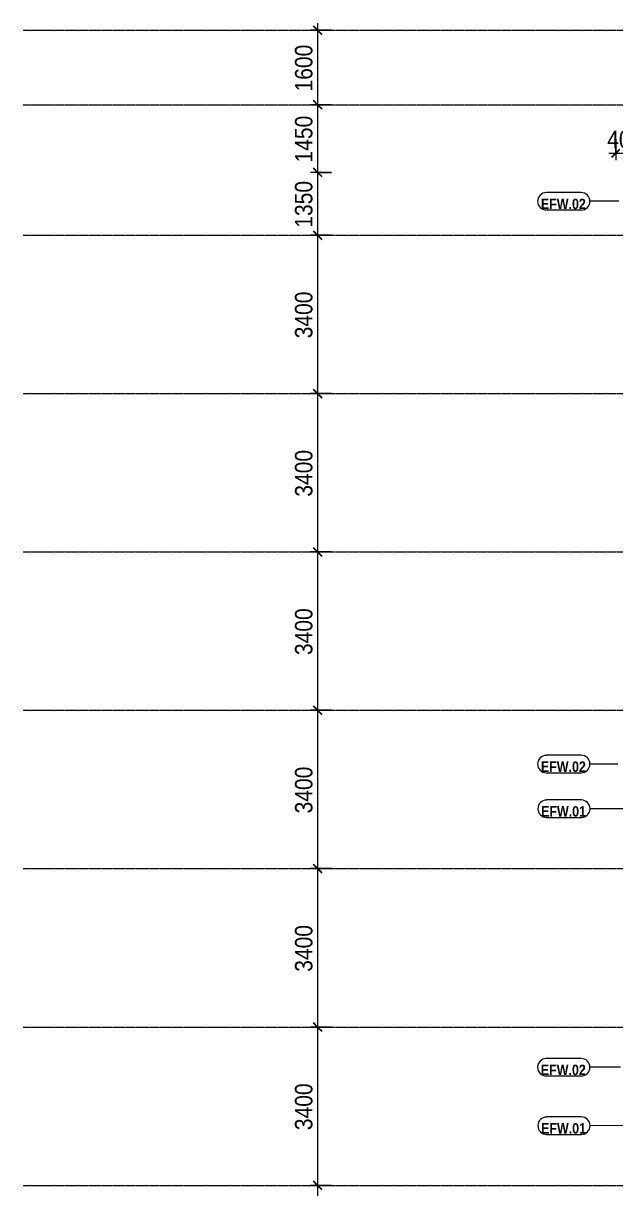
# Model space of a CAD drawing. Header units: millimetres. Extents: x 1240 to 198004, y -7796 to 35300.
# Drawn here: x 104944 to 117641, y 8950 to 33950 of the extents above; entities that cross this region are included whole.
import ezdxf

# ---------------------------------------------------------------- set-up
doc = ezdxf.new("R2010")
doc.units = ezdxf.units.MM
doc.linetypes.add('Centre', pattern=[31.75, 6.35, -4.7625, 15.875, -4.7625])
for name, color, linetype, lineweight in [('A-ANNO-DIMS', 211, 'Continuous', 9), ('A-ANNO-DIMS-150', 211, 'Continuous', 9), ('A-FLOR-LEVL-2', 51, 'Centre', 9), ('A-WALL-IDEN', 211, 'Continuous', 9)]:
    doc.layers.add(name, color=color, linetype=linetype, lineweight=lineweight)
doc.styles.add('Arial_B', font='arialbd.ttf', dxfattribs={"width": 0.85, "height": 225})
doc.styles.add('UTM Avo', font='', dxfattribs={"width": 0.9, "height": 375})
doc.styles.get('UTM Avo').set_extended_font_data('UTM Avo')
doc.dimstyles.new('1_Dim_chi_tiet_2_5', dxfattribs={"dimscale": 304.8, "dimtxt": 374.737856, "dimasz": 0.590551, "dimexe": 0.492126, "dimexo": 0.0625, "dimgap": 0.049213, "dimtad": 1, "dimdec": 0, "dimrnd": 5, "dimzin": 0, "dimdsep": 46, "dimtxsty": 'UTM Avo', "dimblk1": 'OBLIQUE', "dimblk2": 'OBLIQUE', "dimsah": 1, "dimcen": 0.09, "dimdle": 0.492126, "dimazin": 0, "dimtfac": 1, "dimtdec": 4, "dimtix": 1, "dimtmove": 0, "dimatfit": 3, "dimfxl": 0.984252, "dimfxlon": 1, "dimtvp": 1, "dimtolj": 1, "dimtzin": 0, "dimarcsym": 2})

# ---------------------------------------------------------------- blocks, each defined once
blk = doc.blocks.new('CTL_WALL TAG NO MARK - 10-2062273-TKCS_MẶT ĐỨNG NỘI KHU 2')
at = {"layer": 'A-WALL-IDEN'}
for p, q in [((-22190, 10738), (-22938, 10738)), ((-22938, 10363), (-22190, 10363))]:
    blk.add_line(p, q, dxfattribs=at)
for centre, radius, start, end in [((-22938, 10550), 187, 90, 270), ((-22190, 10550), 188, 270, 90)]:
    blk.add_arc(centre, radius, start, end, dxfattribs=at)
blk = doc.blocks.new('DIMBLOCK80-TKCS_MẶT ĐỨNG NỘI KHU 2')
at = {"layer": 'A-ANNO-DIMS-150'}
for p, q in [((111563, 33800), (111113, 33800)), ((111263, 33950), (111263, 32200)), ((111263, 33800), (111563, 33800)), ((111563, 32200), (111113, 32200)), ((111263, 32200), (111563, 32200))]:
    blk.add_line(p, q, dxfattribs=at)
at = {"layer": 'A-ANNO-DIMS-150', "lineweight": 25}
for p, q in [((111263, 33800), (111173, 33890)), ((111263, 33800), (111353, 33710)), ((111263, 32200), (111173, 32290)), ((111263, 32200), (111353, 32110))]:
    blk.add_line(p, q, dxfattribs=at)
at = {"layer": 'A-ANNO-DIMS-150', "color": 0, "insert": (110776, 32486), "char_height": 375, "width": 1232.47, "attachment_point": 1, "rotation": 90, "line_spacing_factor": 1.110334, "style": 'UTM Avo'}
blk.add_mtext('1600', dxfattribs=at)
blk = doc.blocks.new('_Oblique')
at = {"color": 0, "linetype": 'ByBlock', "lineweight": -2}
blk.add_line((-0.5, -0.5), (0.5, 0.5), dxfattribs=at)
blk = doc.blocks.new('DIMBLOCK81-TKCS_MẶT ĐỨNG NỘI KHU 2')
at = {"layer": 'A-ANNO-DIMS-150', "lineweight": 25}
for p, q in [((111263, 32200), (111173, 32290)), ((111263, 32200), (111353, 32110)), ((111263, 30750), (111173, 30840)), ((111263, 30750), (111353, 30660))]:
    blk.add_line(p, q, dxfattribs=at)
at = {"layer": 'A-ANNO-DIMS-150'}
for p, q in [((111563, 32200), (111113, 32200)), ((111263, 32200), (111263, 30750)), ((111263, 32200), (111563, 32200)), ((111563, 30750), (111113, 30750)), ((111263, 30750), (111563, 30750))]:
    blk.add_line(p, q, dxfattribs=at)
at = {"layer": 'A-ANNO-DIMS-150', "color": 0, "insert": (110776, 30961), "char_height": 375, "width": 1232.47, "attachment_point": 1, "rotation": 90, "line_spacing_factor": 1.110334, "style": 'UTM Avo'}
blk.add_mtext('1450', dxfattribs=at)
blk = doc.blocks.new('DIMBLOCK82-TKCS_MẶT ĐỨNG NỘI KHU 2')
at = {"layer": 'A-ANNO-DIMS-150', "lineweight": 25}
for p, q in [((111263, 30750), (111173, 30840)), ((111263, 30750), (111353, 30660)), ((111263, 29400), (111173, 29490)), ((111263, 29400), (111353, 29310))]:
    blk.add_line(p, q, dxfattribs=at)
at = {"layer": 'A-ANNO-DIMS-150'}
for p, q in [((111563, 30750), (111113, 30750)), ((111263, 30750), (111263, 29400)), ((111263, 30750), (111563, 30750)), ((111563, 29400), (111113, 29400)), ((111263, 29400), (111563, 29400))]:
    blk.add_line(p, q, dxfattribs=at)
at = {"layer": 'A-ANNO-DIMS-150', "color": 0, "insert": (110776, 29561), "char_height": 375, "width": 1232.47, "attachment_point": 1, "rotation": 90, "line_spacing_factor": 1.110334, "style": 'UTM Avo'}
blk.add_mtext('1350', dxfattribs=at)
blk = doc.blocks.new('DIMBLOCK83-TKCS_MẶT ĐỨNG NỘI KHU 2')
at = {"layer": 'A-ANNO-DIMS-150'}
for p, q in [((111563, 29400), (111113, 29400)), ((111263, 29400), (111263, 26000)), ((111263, 29400), (111563, 29400)), ((111563, 26000), (111113, 26000)), ((111263, 26000), (111563, 26000))]:
    blk.add_line(p, q, dxfattribs=at)
at = {"layer": 'A-ANNO-DIMS-150', "lineweight": 25}
for p, q in [((111263, 29400), (111173, 29490)), ((111263, 29400), (111353, 29310)), ((111263, 26000), (111173, 26090)), ((111263, 26000), (111353, 25910))]:
    blk.add_line(p, q, dxfattribs=at)
at = {"layer": 'A-ANNO-DIMS-150', "color": 0, "insert": (110776, 27186), "char_height": 375, "width": 1232.47, "attachment_point": 1, "rotation": 90, "line_spacing_factor": 1.110334, "style": 'UTM Avo'}
blk.add_mtext('3400', dxfattribs=at)
blk = doc.blocks.new('DIMBLOCK84-TKCS_MẶT ĐỨNG NỘI KHU 2')
at = {"layer": 'A-ANNO-DIMS-150'}
for p, q in [((111563, 26000), (111113, 26000)), ((111263, 26000), (111263, 22600)), ((111263, 26000), (111563, 26000)), ((111563, 22600), (111113, 22600)), ((111263, 22600), (111563, 22600))]:
    blk.add_line(p, q, dxfattribs=at)
at = {"layer": 'A-ANNO-DIMS-150', "lineweight": 25}
for p, q in [((111263, 26000), (111173, 26090)), ((111263, 26000), (111353, 25910)), ((111263, 22600), (111173, 22690)), ((111263, 22600), (111353, 22510))]:
    blk.add_line(p, q, dxfattribs=at)
at = {"layer": 'A-ANNO-DIMS-150', "color": 0, "insert": (110776, 23786), "char_height": 375, "width": 1232.47, "attachment_point": 1, "rotation": 90, "line_spacing_factor": 1.110334, "style": 'UTM Avo'}
blk.add_mtext('3400', dxfattribs=at)
blk = doc.blocks.new('DIMBLOCK85-TKCS_MẶT ĐỨNG NỘI KHU 2')
at = {"layer": 'A-ANNO-DIMS-150'}
for p, q in [((111563, 22600), (111113, 22600)), ((111263, 22600), (111263, 19200)), ((111263, 22600), (111563, 22600)), ((111563, 19200), (111113, 19200)), ((111263, 19200), (111563, 19200))]:
    blk.add_line(p, q, dxfattribs=at)
at = {"layer": 'A-ANNO-DIMS-150', "lineweight": 25}
for p, q in [((111263, 22600), (111173, 22690)), ((111263, 22600), (111353, 22510)), ((111263, 19200), (111173, 19290)), ((111263, 19200), (111353, 19110))]:
    blk.add_line(p, q, dxfattribs=at)
at = {"layer": 'A-ANNO-DIMS-150', "color": 0, "insert": (110776, 20386), "char_height": 375, "width": 1232.47, "attachment_point": 1, "rotation": 90, "line_spacing_factor": 1.110334, "style": 'UTM Avo'}
blk.add_mtext('3400', dxfattribs=at)
blk = doc.blocks.new('DIMBLOCK86-TKCS_MẶT ĐỨNG NỘI KHU 2')
at = {"layer": 'A-ANNO-DIMS-150', "lineweight": 25}
for p, q in [((111263, 19200), (111173, 19290)), ((111263, 19200), (111353, 19110)), ((111263, 15800), (111173, 15890)), ((111263, 15800), (111353, 15710))]:
    blk.add_line(p, q, dxfattribs=at)
at = {"layer": 'A-ANNO-DIMS-150'}
for p, q in [((111563, 19200), (111113, 19200)), ((111263, 19200), (111263, 15800)), ((111263, 19200), (111563, 19200)), ((111563, 15800), (111113, 15800)), ((111263, 15800), (111563, 15800))]:
    blk.add_line(p, q, dxfattribs=at)
at = {"layer": 'A-ANNO-DIMS-150', "color": 0, "insert": (110776, 16986), "char_height": 375, "width": 1232.47, "attachment_point": 1, "rotation": 90, "line_spacing_factor": 1.110334, "style": 'UTM Avo'}
blk.add_mtext('3400', dxfattribs=at)
blk = doc.blocks.new('DIMBLOCK87-TKCS_MẶT ĐỨNG NỘI KHU 2')
at = {"layer": 'A-ANNO-DIMS-150'}
for p, q in [((111563, 15800), (111113, 15800)), ((111263, 15800), (111263, 12400)), ((111263, 15800), (111563, 15800)), ((111563, 12400), (111113, 12400)), ((111263, 12400), (111563, 12400))]:
    blk.add_line(p, q, dxfattribs=at)
at = {"layer": 'A-ANNO-DIMS-150', "lineweight": 25}
for p, q in [((111263, 15800), (111173, 15890)), ((111263, 15800), (111353, 15710)), ((111263, 12400), (111173, 12490)), ((111263, 12400), (111353, 12310))]:
    blk.add_line(p, q, dxfattribs=at)
at = {"layer": 'A-ANNO-DIMS-150', "color": 0, "insert": (110776, 13586), "char_height": 375, "width": 1232.47, "attachment_point": 1, "rotation": 90, "line_spacing_factor": 1.110334, "style": 'UTM Avo'}
blk.add_mtext('3400', dxfattribs=at)
blk = doc.blocks.new('DIMBLOCK88-TKCS_MẶT ĐỨNG NỘI KHU 2')
at = {"layer": 'A-ANNO-DIMS-150'}
for p, q in [((111563, 12400), (111113, 12400)), ((111263, 12400), (111263, 9000)), ((111263, 12400), (111563, 12400)), ((111563, 9000), (111113, 9000)), ((111263, 9000), (111563, 9000))]:
    blk.add_line(p, q, dxfattribs=at)
at = {"layer": 'A-ANNO-DIMS-150', "lineweight": 25}
for p, q in [((111263, 12400), (111173, 12490)), ((111263, 12400), (111353, 12310)), ((111263, 9000), (111173, 9090)), ((111263, 9000), (111353, 8910))]:
    blk.add_line(p, q, dxfattribs=at)
at = {"layer": 'A-ANNO-DIMS-150', "color": 0, "insert": (110776, 10186), "char_height": 375, "width": 1232.47, "attachment_point": 1, "rotation": 90, "line_spacing_factor": 1.110334, "style": 'UTM Avo'}
blk.add_mtext('3400', dxfattribs=at)
blk = doc.blocks.new('DIMBLOCK89-TKCS_MẶT ĐỨNG NỘI KHU 2')
at = {"layer": 'A-ANNO-DIMS-150', "lineweight": 25}
for p, q in [((111263, 9000), (111173, 9090)), ((111263, 9000), (111353, 8910)), ((111263, 5600), (111173, 5690)), ((111263, 5600), (111353, 5510))]:
    blk.add_line(p, q, dxfattribs=at)
at = {"layer": 'A-ANNO-DIMS-150'}
for p, q in [((111563, 9000), (111113, 9000)), ((111263, 9000), (111263, 5600)), ((111263, 9000), (111563, 9000)), ((111563, 5600), (111113, 5600)), ((111263, 5600), (111563, 5600))]:
    blk.add_line(p, q, dxfattribs=at)
at = {"layer": 'A-ANNO-DIMS-150', "color": 0, "insert": (110776, 6786), "char_height": 375, "width": 1232.47, "attachment_point": 1, "rotation": 90, "line_spacing_factor": 1.110334, "style": 'UTM Avo'}
blk.add_mtext('3400', dxfattribs=at)
blk = doc.blocks.new('DIMBLOCK109-TKCS_MẶT ĐỨNG NỘI KHU 2')
at = {"layer": 'A-ANNO-DIMS-150'}
for p, q in [((117664, 31459), (117664, 31009)), ((117664, 31159), (117664, 31459)), ((118064, 31459), (118064, 31009)), ((118064, 31159), (118064, 31459)), ((117514, 31159), (118214, 31159))]:
    blk.add_line(p, q, dxfattribs=at)
at = {"layer": 'A-ANNO-DIMS-150', "lineweight": 25}
for p, q in [((117664, 31159), (117574, 31069)), ((117664, 31159), (117754, 31249)), ((118064, 31159), (117974, 31069)), ((118064, 31159), (118154, 31249))]:
    blk.add_line(p, q, dxfattribs=at)
at = {"layer": 'A-ANNO-DIMS-150', "color": 0, "insert": (117479, 31646), "char_height": 375, "width": 924.35, "attachment_point": 1, "line_spacing_factor": 1.110334, "style": 'UTM Avo'}
blk.add_mtext('400', dxfattribs=at)

msp = doc.modelspace()

# ---------------------------------------------------------------- linework, layer by layer
at = {"layer": 'A-FLOR-LEVL-2'}
for p, q in [((104944.5, 33800), (194512.3, 33800)), ((104944.5, 32200), (194512.3, 32200)), ((104944.5, 29400), (194512.3, 29400)), ((104944.5, 26000), (194512.3, 26000)), ((104944.5, 22600), (194512.3, 22600)), ((104944.5, 19200), (194512.3, 19200)), ((104944.5, 15800), (194512.3, 15800)), ((104944.5, 12400), (194512.3, 12400)), ((104944.5, 9000), (194512.3, 9000))]:
    msp.add_line(p, q, dxfattribs=at)
at = {"layer": 'A-WALL-IDEN'}
for p, q in [((117726.9, 30130.2), (117109, 30128.7)), ((117707.1, 18045.7), (117109, 18045.7)), ((118236.4, 17086.3), (117112.9, 17086.3)), ((117768.5, 11537.6), (117107.9, 11536.1)), ((118182.3, 10282.2), (117112.9, 10280.7))]:
    msp.add_line(p, q, dxfattribs=at)

# ---------------------------------------------------------------- block references
for p in [(139111.4, 19578.7), (139111.4, 7495.7), (139115.3, 6536.3), (139110.3, 986.1), (139115.3, -269.3)]:
    msp.add_blockref('CTL_WALL TAG NO MARK - 10-2062273-TKCS_MẶT ĐỨNG NỘI KHU 2', p, dxfattribs=at)

# ---------------------------------------------------------------- texts
at = {"layer": 'A-WALL-IDEN', "char_height": 225, "width": 995.775, "attachment_point": 5, "line_spacing_factor": 0.936439, "style": 'Arial_B'}
for s, insert in [('\\pt6.37425,12.75075,19.125,25.49925,31.87575,38.25,44.62425,51.00075,57.375,63.74925,70.12575,76.5,82.87425,89.25075,95.625,101.99925,108.37575,114.75,121.12425,127.50075,133.875,140.24925,146.62575,153,159.37425,165.75075,172.125,178.49925,184.87575,191.25,197.62425,204.00075;EFW.02', (116538.3, 30070.6)), ('\\pt6.37425,12.75075,19.125,25.49925,31.87575,38.25,44.62425,51.00075,57.375,63.74925,70.12575,76.5,82.87425,89.25075,95.625,101.99925,108.37575,114.75,121.12425,127.50075,133.875,140.24925,146.62575,153,159.37425,165.75075,172.125,178.49925,184.87575,191.25,197.62425,204.00075;EFW.02', (116538.3, 17987.6)), ('\\pt6.37425,12.75075,19.125,25.49925,31.87575,38.25,44.62425,51.00075,57.375,63.74925,70.12575,76.5,82.87425,89.25075,95.625,101.99925,108.37575,114.75,121.12425,127.50075,133.875,140.24925,146.62575,153,159.37425,165.75075,172.125,178.49925,184.87575,191.25,197.62425,204.00075;EFW.01', (116542.3, 17028.3)), ('\\pt6.37425,12.75075,19.125,25.49925,31.87575,38.25,44.62425,51.00075,57.375,63.74925,70.12575,76.5,82.87425,89.25075,95.625,101.99925,108.37575,114.75,121.12425,127.50075,133.875,140.24925,146.62575,153,159.37425,165.75075,172.125,178.49925,184.87575,191.25,197.62425,204.00075;EFW.02', (116537.3, 11478.1)), ('\\pt6.37425,12.75075,19.125,25.49925,31.87575,38.25,44.62425,51.00075,57.375,63.74925,70.12575,76.5,82.87425,89.25075,95.625,101.99925,108.37575,114.75,121.12425,127.50075,133.875,140.24925,146.62575,153,159.37425,165.75075,172.125,178.49925,184.87575,191.25,197.62425,204.00075;EFW.01', (116542.3, 10222.7))]:
    msp.add_mtext(s, dxfattribs=dict(at, insert=insert))

# ---------------------------------------------------------------- dimensions: what is measured, and where the dimension line sits
at = {"layer": 'A-ANNO-DIMS'}
for base, p1, p2, override, picture, middle in [((111263.4, 32200), (111563.4, 33800), (111563.4, 32200), {"dimpost": '<>', "dimfxl": 1600}, 'DIMBLOCK80-TKCS_MẶT ĐỨNG NỘI KHU 2', (111054.4, 33000)), ((111263.4, 30750), (111563.4, 32200), (111563.4, 30750), {"dimpost": '<>', "dimfxl": 1450}, 'DIMBLOCK81-TKCS_MẶT ĐỨNG NỘI KHU 2', (111054.4, 31475)), ((111263.4, 29400), (111563.4, 30750), (111563.4, 29400), {"dimpost": '<>', "dimfxl": 1350}, 'DIMBLOCK82-TKCS_MẶT ĐỨNG NỘI KHU 2', (111054.4, 30075)), ((111263.4, 26000), (111563.4, 29400), (111563.4, 26000), {"dimpost": '<>', "dimfxl": 3400}, 'DIMBLOCK83-TKCS_MẶT ĐỨNG NỘI KHU 2', (111054.4, 27700)), ((111263.4, 22600), (111563.4, 26000), (111563.4, 22600), {"dimpost": '<>', "dimfxl": 3400}, 'DIMBLOCK84-TKCS_MẶT ĐỨNG NỘI KHU 2', (111054.4, 24300)), ((111263.4, 19200), (111563.4, 22600), (111563.4, 19200), {"dimpost": '<>', "dimfxl": 3400}, 'DIMBLOCK85-TKCS_MẶT ĐỨNG NỘI KHU 2', (111054.4, 20900)), ((111263.4, 15800), (111563.4, 19200), (111563.4, 15800), {"dimpost": '<>', "dimfxl": 3400}, 'DIMBLOCK86-TKCS_MẶT ĐỨNG NỘI KHU 2', (111054.4, 17500)), ((111263.4, 12400), (111563.4, 15800), (111563.4, 12400), {"dimpost": '<>', "dimfxl": 3400}, 'DIMBLOCK87-TKCS_MẶT ĐỨNG NỘI KHU 2', (111054.4, 14100)), ((111263.4, 9000), (111563.4, 12400), (111563.4, 9000), {"dimpost": '<>', "dimfxl": 3400}, 'DIMBLOCK88-TKCS_MẶT ĐỨNG NỘI KHU 2', (111054.4, 10700)), ((111263.4, 5600), (111563.4, 9000), (111563.4, 5600), {"dimpost": '<>', "dimfxl": 3400}, 'DIMBLOCK89-TKCS_MẶT ĐỨNG NỘI KHU 2', (111054.4, 7300))]:
    dim = msp.add_linear_dim(base=base, p1=p1, p2=p2, angle=90, dimstyle='1_Dim_chi_tiet_2_5', override=override, dxfattribs=at)
    dim.commit()
    dim.dimension.update_dxf_attribs({"geometry": picture, "text_midpoint": middle})
dim = msp.add_linear_dim(base=(118064.2, 31158.6), p1=(117664.2, 31458.6), p2=(118064.2, 31458.6), dimstyle='1_Dim_chi_tiet_2_5', override={"dimpost": '<>', "dimfxl": 400}, dxfattribs=at)
dim.commit()
dim.dimension.update_dxf_attribs({"geometry": 'DIMBLOCK109-TKCS_MẶT ĐỨNG NỘI KHU 2', "text_midpoint": (117864.2, 31367.7)})

doc.saveas('drawing.dxf')
